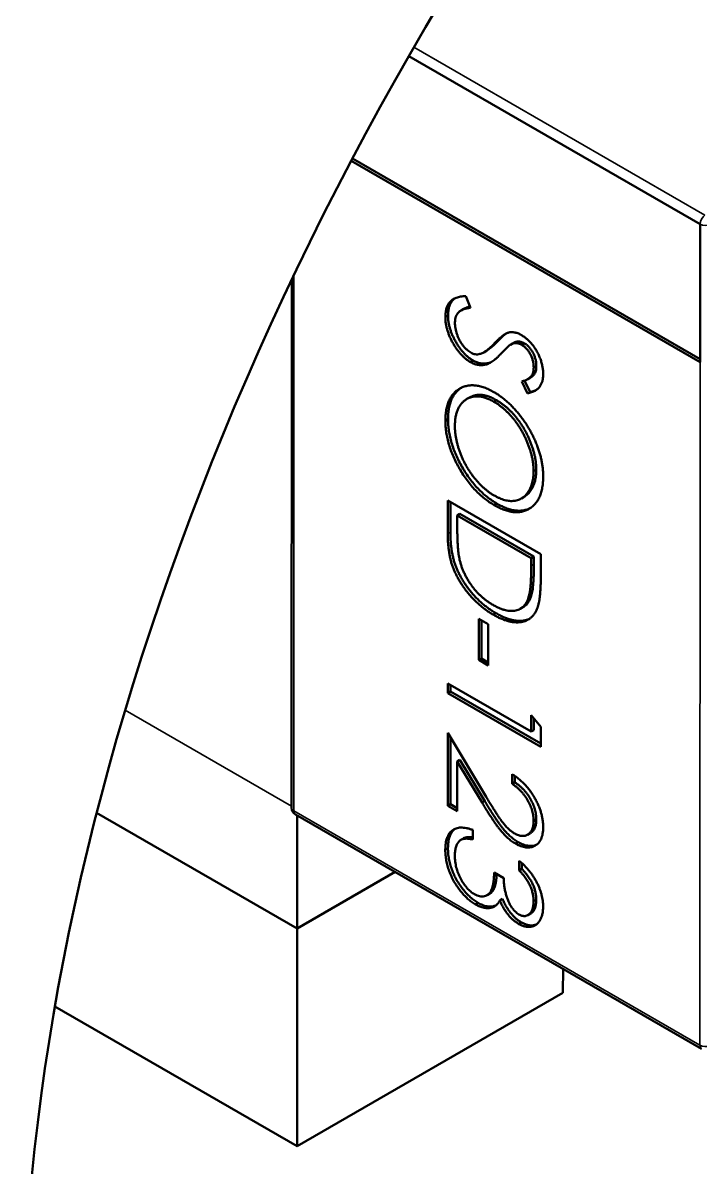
# Model space of a CAD drawing. Header units: millimetres. Extents: x 3137 to 5094, y 789 to 1822.
# Drawn here: x 4205.019 to 4206.82, y 1607.566 to 1610.612 of the extents above; entities that cross this region are included whole.
import ezdxf

# ---------------------------------------------------------------- set-up
doc = ezdxf.new("R2010")
doc.units = ezdxf.units.MM
doc.header["$LTSCALE"] = 1.8
doc.layers.add('외형선(ISO)', color=7, linetype='Continuous', lineweight=50)
doc.layers.add('좁은 외형선(ISO)', color=7, linetype='Continuous', lineweight=35)

msp = doc.modelspace()

# ---------------------------------------------------------------- linework, layer by layer
at = {"layer": '외형선(ISO)'}
for p, q in [((4206.8197, 1610.0768), (4206.0451, 1610.5242)), ((4205.8916, 1610.2454), (4206.8197, 1609.7094)), ((4205.8949, 1610.2517), (4206.8197, 1609.7176)), ((4206.8197, 1609.7094), (4206.8197, 1610.0768)), ((4205.7335, 1609.9295), (4205.7332, 1608.5228)), ((4206.1964, 1609.8853), (4206.2089, 1609.8539)), ((4206.1493, 1609.8337), (4206.1423, 1609.8297)), ((4206.1914, 1609.8513), (4206.1843, 1609.8472)), ((4206.2512, 1609.7395), (4206.2441, 1609.7354)), ((4206.3227, 1609.7599), (4206.3157, 1609.7558)), ((4206.3528, 1609.7592), (4206.3457, 1609.7551)), ((4206.2163, 1609.7134), (4206.2092, 1609.7093)), ((4206.3841, 1609.6992), (4206.3771, 1609.6951)), ((4206.3605, 1609.6256), (4206.3453, 1609.6576)), ((4206.3676, 1609.6297), (4206.353, 1609.6603)), ((4206.3684, 1609.6683), (4206.3613, 1609.6642)), ((4206.3676, 1609.6297), (4206.3605, 1609.6256)), ((4206.2066, 1609.6153), (4206.1995, 1609.6112)), ((4206.2784, 1609.6079), (4206.2713, 1609.6039)), ((4206.1493, 1609.5575), (4206.1422, 1609.5534)), ((4206.3841, 1609.4229), (4206.377, 1609.4188)), ((4206.3519, 1609.3505), (4206.3448, 1609.3464)), ((4206.1485, 1609.2528), (4206.1485, 1609.3414)), ((4206.1485, 1609.3414), (4206.396, 1609.1985)), ((4206.1556, 1609.2569), (4206.1556, 1609.3373)), ((4206.2795, 1609.3326), (4206.2724, 1609.3285)), ((4206.181, 1609.3052), (4206.1739, 1609.3011)), ((4206.3706, 1609.1875), (4206.1739, 1609.3011)), ((4206.1739, 1609.3011), (4206.1739, 1609.2683)), ((4206.3777, 1609.1916), (4206.181, 1609.3052)), ((4206.3777, 1609.1916), (4206.3706, 1609.1875)), ((4206.3777, 1609.1715), (4206.3777, 1609.1916)), ((4206.396, 1609.1985), (4206.396, 1609.1408)), ((4206.3706, 1609.1674), (4206.3706, 1609.1875)), ((4206.3707, 1609.0877), (4206.3637, 1609.0836)), ((4206.2762, 1609.0414), (4206.2691, 1609.0373)), ((4206.3485, 1609.0567), (4206.3414, 1609.0526)), ((4206.231, 1609.0263), (4206.2564, 1609.0117)), ((4206.231, 1608.9164), (4206.231, 1609.0263)), ((4206.238, 1608.9205), (4206.2381, 1609.0222)), ((4206.2564, 1609.0117), (4206.2563, 1608.9018)), ((4206.238, 1608.9205), (4206.231, 1608.9164)), ((4206.2563, 1608.9018), (4206.231, 1608.9164)), ((4206.2564, 1608.9099), (4206.238, 1608.9205)), ((4206.1484, 1608.8285), (4206.1485, 1608.8542)), ((4206.1555, 1608.8326), (4206.1484, 1608.8285)), ((4206.3959, 1608.6856), (4206.1484, 1608.8285)), ((4206.1485, 1608.8542), (4206.3706, 1608.7259)), ((4206.1555, 1608.8326), (4206.1555, 1608.8501)), ((4206.3959, 1608.6937), (4206.1555, 1608.8326)), ((4206.3706, 1608.7698), (4206.3959, 1608.7384)), ((4206.3706, 1608.7259), (4206.3706, 1608.7698)), ((4206.3776, 1608.73), (4206.3776, 1608.7611)), ((4206.3959, 1608.7384), (4206.3959, 1608.6856)), ((4206.1484, 1608.5281), (4206.1484, 1608.7223)), ((4206.1484, 1608.7223), (4206.2508, 1608.5523)), ((4206.1555, 1608.5322), (4206.1555, 1608.7105)), ((4206.3776, 1608.73), (4206.3706, 1608.7259)), ((4206.1809, 1608.6505), (4206.1738, 1608.6464)), ((4206.2399, 1608.5368), (4206.1738, 1608.6464)), ((4206.1738, 1608.6464), (4206.1738, 1608.5135)), ((4206.2469, 1608.5408), (4206.1809, 1608.6505)), ((4206.3198, 1608.5867), (4206.3198, 1608.6123)), ((4206.3268, 1608.5908), (4206.3198, 1608.5867)), ((4206.3268, 1608.5908), (4206.3268, 1608.6077)), ((4206.1555, 1608.5322), (4206.1484, 1608.5281)), ((4206.1738, 1608.5135), (4206.1484, 1608.5281)), ((4206.1738, 1608.5216), (4206.1555, 1608.5322)), ((4205.7481, 1608.2015), (4205.2147, 1608.5096)), ((4205.7432, 1608.5054), (4206.8235, 1607.8815)), ((4205.7482, 1608.5026), (4205.7481, 1608.2015)), ((4206.3839, 1608.4916), (4206.3769, 1608.4875)), ((4206.215, 1608.464), (4206.215, 1608.4383)), ((4206.1906, 1608.4416), (4206.1835, 1608.4376)), ((4206.3357, 1608.4317), (4206.3287, 1608.4277)), ((4206.368, 1608.4554), (4206.3609, 1608.4513)), ((4206.1491, 1608.4149), (4206.142, 1608.4108)), ((4206.3388, 1608.3559), (4206.3388, 1608.3815)), ((4206.3458, 1608.36), (4206.3458, 1608.3753)), ((4206.0088, 1608.352), (4205.7481, 1608.2015)), ((4206.2721, 1608.3504), (4206.2975, 1608.3357)), ((4206.3458, 1608.36), (4206.3388, 1608.3559)), ((4206.2603, 1608.2944), (4206.2532, 1608.2903)), ((4206.2941, 1608.2804), (4206.287, 1608.2763)), ((4206.3839, 1608.2782), (4206.3768, 1608.2741)), ((4206.229, 1608.2699), (4206.2219, 1608.2658)), ((4206.2729, 1608.2616), (4206.2659, 1608.2575)), ((4206.345, 1608.2176), (4206.3379, 1608.2135)), ((4206.3689, 1608.2413), (4206.3618, 1608.2372)), ((4205.748, 1608.2016), (4205.7479, 1607.6218)), ((4206.4551, 1608.0943), (4206.455, 1608.0301)), ((4206.455, 1608.0301), (4205.7479, 1607.6218)), ((4205.7479, 1607.6218), (4205.1035, 1607.994))]:
    msp.add_line(p, q, dxfattribs=at)
msp.add_arc((4205.7532, 1608.5228), 0.02, 179.9906, 239.9906, dxfattribs=at)
msp.add_ellipse((4208.5541, 1609.0965), major_axis=(2.5, 4.3301), ratio=0.57735, start_param=5.497787, end_param=8.63938, dxfattribs=at)
for points, knots in [([(4206.1423, 1609.8297), (4206.1423, 1609.8318), (4206.1424, 1609.836), (4206.143, 1609.842), (4206.1439, 1609.8477), (4206.1453, 1609.8529), (4206.1471, 1609.8578), (4206.1492, 1609.8623), (4206.1518, 1609.8664), (4206.1547, 1609.8702), (4206.1581, 1609.8735), (4206.162, 1609.8764), (4206.1664, 1609.8789), (4206.1714, 1609.881), (4206.1769, 1609.8827), (4206.1829, 1609.884), (4206.1894, 1609.8849), (4206.194, 1609.8852), (4206.1964, 1609.8853)], [0, 0, 0, 0, 0.057208, 0.113696, 0.169178, 0.224159, 0.27872, 0.333794, 0.389241, 0.445822, 0.503704, 0.564294, 0.627975, 0.695038, 0.765373, 0.839611, 0.917538, 1, 1, 1, 1]), ([(4206.1493, 1609.8337), (4206.1494, 1609.8359), (4206.1494, 1609.8401), (4206.1501, 1609.8461), (4206.151, 1609.8518), (4206.1524, 1609.857), (4206.1541, 1609.8619), (4206.1563, 1609.8664), (4206.1588, 1609.8705), (4206.1617, 1609.8742), (4206.1648, 1609.8772), (4206.1669, 1609.8788), (4206.1677, 1609.8794)], [0, 0, 0, 0, 0.0572083, 0.1136961, 0.1691779, 0.2241592, 0.2787199, 0.3337942, 0.3892415, 0.4458221, 0.5037043, 0.5440459, 0.5440459, 0.5440459, 0.5440459]), ([(4206.2092, 1609.7093), (4206.207, 1609.7107), (4206.2026, 1609.7133), (4206.1962, 1609.7183), (4206.1899, 1609.7237), (4206.1839, 1609.7299), (4206.178, 1609.7365), (4206.1725, 1609.7439), (4206.1671, 1609.7518), (4206.1621, 1609.7603), (4206.1575, 1609.769), (4206.1534, 1609.7778), (4206.15, 1609.7866), (4206.1472, 1609.7953), (4206.145, 1609.804), (4206.1434, 1609.8127), (4206.1424, 1609.8213), (4206.1423, 1609.8268), (4206.1423, 1609.8297)], [0, 0, 0, 0, 0.061484, 0.121775, 0.18092, 0.240256, 0.300114, 0.361146, 0.423501, 0.488669, 0.553954, 0.617581, 0.680238, 0.742187, 0.804663, 0.868259, 0.93302, 1, 1, 1, 1]), ([(4206.2163, 1609.7134), (4206.2141, 1609.7148), (4206.2097, 1609.7174), (4206.2032, 1609.7224), (4206.197, 1609.7278), (4206.191, 1609.7339), (4206.1851, 1609.7406), (4206.1796, 1609.748), (4206.1742, 1609.7559), (4206.1692, 1609.7644), (4206.1646, 1609.7731), (4206.1605, 1609.7819), (4206.157, 1609.7907), (4206.1542, 1609.7994), (4206.152, 1609.8081), (4206.1505, 1609.8167), (4206.1495, 1609.8254), (4206.1494, 1609.8309), (4206.1493, 1609.8337)], [0, 0, 0, 0, 0.061484, 0.121775, 0.18092, 0.240256, 0.300114, 0.361146, 0.423501, 0.488669, 0.553954, 0.617581, 0.680238, 0.742187, 0.804663, 0.868259, 0.93302, 1, 1, 1, 1]), ([(4206.2089, 1609.8539), (4206.2056, 1609.8535), (4206.1994, 1609.8528), (4206.191, 1609.8505), (4206.1838, 1609.8472), (4206.1779, 1609.8429), (4206.1733, 1609.8375), (4206.1701, 1609.8311), (4206.168, 1609.8236), (4206.1678, 1609.8179), (4206.1676, 1609.815)], [0, 0, 0, 0, 0.159004, 0.304646, 0.438547, 0.562322, 0.677433, 0.786897, 0.893611, 1, 1, 1, 1]), ([(4206.2077, 1609.8569), (4206.2072, 1609.8568), (4206.2039, 1609.8562), (4206.1982, 1609.8547), (4206.1934, 1609.8525), (4206.1914, 1609.8513)], [0.1355581, 0.1355581, 0.1355581, 0.1355581, 0.1590043, 0.3046461, 0.4281712, 0.4281712, 0.4281712, 0.4281712]), ([(4206.1676, 1609.815), (4206.1677, 1609.8125), (4206.1678, 1609.8074), (4206.169, 1609.7994), (4206.1707, 1609.7913), (4206.1733, 1609.7831), (4206.1763, 1609.7751), (4206.18, 1609.7674), (4206.1842, 1609.7602), (4206.1888, 1609.7537), (4206.1938, 1609.7478), (4206.1989, 1609.7425), (4206.2042, 1609.7382), (4206.2078, 1609.7359), (4206.2096, 1609.7348)], [0, 0, 0, 0, 0.091264, 0.18093, 0.270088, 0.360156, 0.448343, 0.532666, 0.613834, 0.693982, 0.772716, 0.849335, 0.923967, 1, 1, 1, 1]), ([(4206.2733, 1609.7597), (4206.2752, 1609.7617), (4206.2787, 1609.7654), (4206.284, 1609.7704), (4206.2888, 1609.7748), (4206.2932, 1609.7785), (4206.2972, 1609.7816), (4206.3008, 1609.7842), (4206.304, 1609.7859), (4206.3061, 1609.7867), (4206.307, 1609.7871)], [0, 0, 0, 0, 0.181535, 0.347082, 0.495568, 0.628357, 0.74552, 0.845831, 0.930782, 1, 1, 1, 1]), ([(4206.2804, 1609.7638), (4206.2823, 1609.7658), (4206.2858, 1609.7695), (4206.2911, 1609.7744), (4206.2959, 1609.7789), (4206.3003, 1609.7826), (4206.3034, 1609.785), (4206.3051, 1609.7862), (4206.3053, 1609.7864)], [0, 0, 0, 0, 0.1815353, 0.3470817, 0.4955678, 0.6283573, 0.7455197, 0.7689274, 0.7689274, 0.7689274, 0.7689274]), ([(4206.307, 1609.7871), (4206.3085, 1609.7875), (4206.3113, 1609.7884), (4206.3158, 1609.7891), (4206.3204, 1609.7892), (4206.3251, 1609.7887), (4206.3299, 1609.7878), (4206.3347, 1609.7862), (4206.3397, 1609.7841), (4206.343, 1609.7822), (4206.3447, 1609.7813)], [0, 0, 0, 0, 0.133507, 0.262559, 0.388264, 0.512667, 0.633722, 0.755394, 0.877553, 1, 1, 1, 1]), ([(4206.3447, 1609.7813), (4206.3473, 1609.7797), (4206.3525, 1609.7765), (4206.3601, 1609.7703), (4206.3673, 1609.7634), (4206.3741, 1609.7555), (4206.3803, 1609.7468), (4206.386, 1609.7376), (4206.3908, 1609.7279), (4206.395, 1609.7178), (4206.3983, 1609.7074), (4206.4007, 1609.6972), (4206.4021, 1609.6872), (4206.4023, 1609.6808), (4206.4024, 1609.6776)], [0, 0, 0, 0, 0.083785, 0.16578, 0.24628, 0.327461, 0.408797, 0.489715, 0.571376, 0.655523, 0.741019, 0.826547, 0.911989, 1, 1, 1, 1]), ([(4206.2339, 1609.731), (4206.2353, 1609.7315), (4206.2383, 1609.7324), (4206.2427, 1609.7345), (4206.2473, 1609.7373), (4206.2522, 1609.7405), (4206.2571, 1609.7445), (4206.2624, 1609.7489), (4206.2678, 1609.7541), (4206.2715, 1609.7578), (4206.2733, 1609.7597)], [0, 0, 0, 0, 0.090279, 0.18953, 0.299198, 0.418926, 0.548376, 0.688136, 0.839084, 1, 1, 1, 1]), ([(4206.2512, 1609.7395), (4206.2522, 1609.7401), (4206.2549, 1609.7417), (4206.2592, 1609.7446), (4206.2642, 1609.7486), (4206.2695, 1609.753), (4206.2749, 1609.7582), (4206.2785, 1609.7619), (4206.2804, 1609.7638)], [0.2277541, 0.2277541, 0.2277541, 0.2277541, 0.2991979, 0.4189259, 0.5483763, 0.6881364, 0.8390835, 1, 1, 1, 1]), ([(4206.3138, 1609.7547), (4206.3133, 1609.7544), (4206.3121, 1609.7535), (4206.3102, 1609.7519), (4206.3079, 1609.7497), (4206.3051, 1609.747), (4206.3017, 1609.7437), (4206.298, 1609.7397), (4206.2937, 1609.7353), (4206.2907, 1609.7322), (4206.2891, 1609.7305)], [0, 0, 0, 0, 0.052594, 0.124952, 0.218094, 0.333502, 0.468789, 0.624938, 0.801683, 1, 1, 1, 1]), ([(4206.3457, 1609.7551), (4206.3444, 1609.7558), (4206.3418, 1609.7573), (4206.3378, 1609.7586), (4206.3339, 1609.7598), (4206.33, 1609.7602), (4206.3261, 1609.7599), (4206.3221, 1609.7589), (4206.3179, 1609.7572), (4206.3152, 1609.7556), (4206.3138, 1609.7547)], [0, 0, 0, 0, 0.107285, 0.214746, 0.322939, 0.434116, 0.553412, 0.686073, 0.834256, 1, 1, 1, 1]), ([(4206.3528, 1609.7592), (4206.3515, 1609.7599), (4206.3488, 1609.7614), (4206.3449, 1609.7627), (4206.341, 1609.7638), (4206.3371, 1609.7643), (4206.3332, 1609.764), (4206.3292, 1609.763), (4206.325, 1609.7613), (4206.3223, 1609.7597), (4206.3208, 1609.7588)], [0, 0, 0, 0, 0.107285, 0.214746, 0.322939, 0.434116, 0.553412, 0.686073, 0.834256, 1, 1, 1, 1]), ([(4206.3771, 1609.6951), (4206.377, 1609.6981), (4206.3768, 1609.7039), (4206.375, 1609.713), (4206.3722, 1609.7219), (4206.3682, 1609.7305), (4206.3635, 1609.7384), (4206.358, 1609.7453), (4206.352, 1609.751), (4206.3479, 1609.7537), (4206.3457, 1609.7551)], [0, 0, 0, 0, 0.143073, 0.275903, 0.402371, 0.528414, 0.650356, 0.765895, 0.880774, 1, 1, 1, 1]), ([(4206.3841, 1609.6992), (4206.384, 1609.7022), (4206.3839, 1609.708), (4206.3821, 1609.7171), (4206.3792, 1609.726), (4206.3753, 1609.7345), (4206.3705, 1609.7425), (4206.3651, 1609.7494), (4206.3591, 1609.7551), (4206.3549, 1609.7578), (4206.3528, 1609.7592)], [0, 0, 0, 0, 0.143073, 0.275903, 0.402371, 0.528414, 0.650356, 0.765895, 0.880774, 1, 1, 1, 1]), ([(4206.2891, 1609.7305), (4206.2872, 1609.7286), (4206.2834, 1609.7247), (4206.2777, 1609.7195), (4206.2721, 1609.7149), (4206.2667, 1609.7111), (4206.2615, 1609.7078), (4206.2565, 1609.7052), (4206.2516, 1609.7033), (4206.2453, 1609.7017), (4206.2376, 1609.7009), (4206.2282, 1609.7018), (4206.2187, 1609.7044), (4206.2124, 1609.7077), (4206.2092, 1609.7093)], [0, 0, 0, 0, 0.096972, 0.187773, 0.272396, 0.351321, 0.424335, 0.491909, 0.554233, 0.611268, 0.716348, 0.81454, 0.908495, 1, 1, 1, 1]), ([(4206.2096, 1609.7348), (4206.2116, 1609.7337), (4206.2158, 1609.7315), (4206.222, 1609.73), (4206.2281, 1609.7298), (4206.2319, 1609.7306), (4206.2339, 1609.731)], [0, 0, 0, 0, 0.234723, 0.477158, 0.728556, 1, 1, 1, 1]), ([(4206.2654, 1609.7103), (4206.2647, 1609.71), (4206.2625, 1609.7089), (4206.2586, 1609.7073), (4206.2524, 1609.7058), (4206.2447, 1609.705), (4206.2353, 1609.7059), (4206.2258, 1609.7085), (4206.2194, 1609.7118), (4206.2163, 1609.7134)], [0.4645023, 0.4645023, 0.4645023, 0.4645023, 0.4919088, 0.5542332, 0.6112677, 0.7163478, 0.8145401, 0.9084955, 1, 1, 1, 1]), ([(4206.3453, 1609.6576), (4206.3469, 1609.6581), (4206.3499, 1609.6591), (4206.3541, 1609.6607), (4206.358, 1609.6623), (4206.3613, 1609.6642), (4206.3643, 1609.666), (4206.3669, 1609.668), (4206.3691, 1609.67), (4206.3714, 1609.6728), (4206.3737, 1609.6767), (4206.3757, 1609.6821), (4206.3768, 1609.6882), (4206.377, 1609.6928), (4206.3771, 1609.6951)], [0, 0, 0, 0, 0.098469, 0.189629, 0.274184, 0.352183, 0.423199, 0.488551, 0.548473, 0.60144, 0.701198, 0.799592, 0.898545, 1, 1, 1, 1]), ([(4206.4024, 1609.6776), (4206.4023, 1609.6742), (4206.4021, 1609.6677), (4206.4004, 1609.6588), (4206.3975, 1609.651), (4206.3943, 1609.6453), (4206.391, 1609.6412), (4206.388, 1609.6383), (4206.3846, 1609.6357), (4206.3807, 1609.6332), (4206.3763, 1609.631), (4206.3715, 1609.629), (4206.3662, 1609.6271), (4206.3625, 1609.6261), (4206.3605, 1609.6256)], [0, 0, 0, 0, 0.107233, 0.213252, 0.31883, 0.426794, 0.483646, 0.543604, 0.608308, 0.677127, 0.750686, 0.828713, 0.91219, 1, 1, 1, 1]), ([(4206.3684, 1609.6683), (4206.3684, 1609.6683), (4206.3694, 1609.6689), (4206.3714, 1609.6701), (4206.374, 1609.672), (4206.3762, 1609.6741), (4206.3785, 1609.6769), (4206.3808, 1609.6807), (4206.3827, 1609.6861), (4206.3839, 1609.6923), (4206.3841, 1609.6969), (4206.3841, 1609.6992)], [0.3504113, 0.3504113, 0.3504113, 0.3504113, 0.3521832, 0.4231989, 0.4885509, 0.5484733, 0.6014402, 0.7011981, 0.7995918, 0.8985451, 1, 1, 1, 1]), ([(4206.1422, 1609.5534), (4206.1423, 1609.5585), (4206.1425, 1609.5686), (4206.1444, 1609.5825), (4206.1473, 1609.5952), (4206.1514, 1609.6066), (4206.1568, 1609.6167), (4206.1633, 1609.6254), (4206.171, 1609.6328), (4206.1798, 1609.6389), (4206.1894, 1609.6436), (4206.1996, 1609.6465), (4206.2104, 1609.6479), (4206.2216, 1609.6475), (4206.2333, 1609.6456), (4206.2455, 1609.6419), (4206.2582, 1609.6367), (4206.2669, 1609.632), (4206.2712, 1609.6296)], [0, 0, 0, 0, 0.065819, 0.129747, 0.192072, 0.253459, 0.31457, 0.37628, 0.439026, 0.503267, 0.567493, 0.629705, 0.691, 0.751452, 0.812004, 0.87315, 0.935635, 1, 1, 1, 1]), ([(4206.1493, 1609.5575), (4206.1494, 1609.5626), (4206.1496, 1609.5727), (4206.1515, 1609.5866), (4206.1544, 1609.5993), (4206.1585, 1609.6107), (4206.1639, 1609.6207), (4206.1704, 1609.6295), (4206.1772, 1609.636), (4206.1819, 1609.6395), (4206.1839, 1609.6408)], [0, 0, 0, 0, 0.0658189, 0.1297465, 0.192072, 0.2534594, 0.3145696, 0.3762799, 0.4390257, 0.4809771, 0.4809771, 0.4809771, 0.4809771]), ([(4206.2713, 1609.6039), (4206.2678, 1609.6058), (4206.2607, 1609.6097), (4206.2504, 1609.6138), (4206.2405, 1609.6168), (4206.2311, 1609.6182), (4206.222, 1609.6183), (4206.2134, 1609.617), (4206.2052, 1609.6143), (4206.1975, 1609.6103), (4206.1905, 1609.605), (4206.1844, 1609.5988), (4206.1792, 1609.5915), (4206.175, 1609.5831), (4206.1716, 1609.5738), (4206.1693, 1609.5634), (4206.1678, 1609.5522), (4206.1677, 1609.5439), (4206.1676, 1609.5398)], [0, 0, 0, 0, 0.064504, 0.126899, 0.187747, 0.24815, 0.308586, 0.369583, 0.431827, 0.49618, 0.560668, 0.623504, 0.68526, 0.746537, 0.808327, 0.870486, 0.934317, 1, 1, 1, 1]), ([(4206.2784, 1609.6079), (4206.2748, 1609.6099), (4206.2678, 1609.6138), (4206.2575, 1609.6179), (4206.2476, 1609.6209), (4206.2381, 1609.6223), (4206.2291, 1609.6224), (4206.2204, 1609.6211), (4206.213, 1609.6186), (4206.2085, 1609.6164), (4206.2066, 1609.6153)], [0, 0, 0, 0, 0.064504, 0.1268993, 0.1877465, 0.2481497, 0.3085861, 0.369583, 0.431827, 0.4799365, 0.4799365, 0.4799365, 0.4799365]), ([(4206.2712, 1609.6296), (4206.2742, 1609.6278), (4206.28, 1609.6244), (4206.2887, 1609.6183), (4206.2973, 1609.6118), (4206.3057, 1609.6048), (4206.3139, 1609.5973), (4206.3219, 1609.5892), (4206.3298, 1609.5806), (4206.3375, 1609.5715), (4206.3449, 1609.5621), (4206.3519, 1609.5524), (4206.3585, 1609.5425), (4206.3646, 1609.5323), (4206.3704, 1609.522), (4206.3758, 1609.5114), (4206.3808, 1609.5006), (4206.3852, 1609.4897), (4206.3893, 1609.4787), (4206.3928, 1609.4678), (4206.3958, 1609.4571), (4206.3982, 1609.4464), (4206.4001, 1609.436), (4206.4014, 1609.4256), (4206.4023, 1609.4154), (4206.4024, 1609.4088), (4206.4024, 1609.4054)], [0, 0, 0, 0, 0.043209, 0.085873, 0.12812, 0.170152, 0.211918, 0.253753, 0.296006, 0.338443, 0.381015, 0.42282, 0.464089, 0.505126, 0.545975, 0.586985, 0.628339, 0.670084, 0.711992, 0.753039, 0.794049, 0.834886, 0.875498, 0.916547, 0.958004, 1, 1, 1, 1]), ([(4206.3844, 1609.6356), (4206.3841, 1609.6355), (4206.3822, 1609.6346), (4206.3786, 1609.6331), (4206.3733, 1609.6312), (4206.3695, 1609.6302), (4206.3676, 1609.6297)], [0.7360562, 0.7360562, 0.7360562, 0.7360562, 0.7506856, 0.8287134, 0.9121903, 1, 1, 1, 1]), ([(4206.377, 1609.4188), (4206.377, 1609.4216), (4206.3769, 1609.427), (4206.3762, 1609.4355), (4206.3751, 1609.444), (4206.3736, 1609.4527), (4206.3715, 1609.4616), (4206.3691, 1609.4706), (4206.3662, 1609.4797), (4206.3629, 1609.4889), (4206.3593, 1609.4981), (4206.3552, 1609.5072), (4206.3509, 1609.516), (4206.3463, 1609.5246), (4206.3414, 1609.5329), (4206.3362, 1609.5411), (4206.3306, 1609.549), (4206.3248, 1609.5566), (4206.3187, 1609.564), (4206.3125, 1609.571), (4206.306, 1609.5775), (4206.2994, 1609.5836), (4206.2926, 1609.5894), (4206.2857, 1609.5946), (4206.2786, 1609.5996), (4206.2738, 1609.6024), (4206.2713, 1609.6039)], [0, 0, 0, 0, 0.042023, 0.083645, 0.124984, 0.166247, 0.207702, 0.249631, 0.291742, 0.334743, 0.37746, 0.419556, 0.461044, 0.502096, 0.542891, 0.583801, 0.624864, 0.666225, 0.707399, 0.748557, 0.789655, 0.83074, 0.87207, 0.913993, 0.956498, 1, 1, 1, 1]), ([(4206.3841, 1609.4229), (4206.3841, 1609.4256), (4206.384, 1609.4311), (4206.3833, 1609.4395), (4206.3822, 1609.4481), (4206.3807, 1609.4568), (4206.3786, 1609.4656), (4206.3762, 1609.4746), (4206.3733, 1609.4838), (4206.37, 1609.493), (4206.3663, 1609.5022), (4206.3623, 1609.5112), (4206.358, 1609.5201), (4206.3534, 1609.5286), (4206.3484, 1609.537), (4206.3433, 1609.5452), (4206.3377, 1609.5531), (4206.3318, 1609.5607), (4206.3258, 1609.5681), (4206.3195, 1609.5751), (4206.3131, 1609.5816), (4206.3065, 1609.5877), (4206.2997, 1609.5935), (4206.2928, 1609.5987), (4206.2856, 1609.6037), (4206.2808, 1609.6065), (4206.2784, 1609.6079)], [0, 0, 0, 0, 0.042023, 0.083645, 0.124984, 0.166247, 0.207702, 0.249631, 0.291742, 0.334743, 0.37746, 0.419556, 0.461044, 0.502096, 0.542891, 0.583801, 0.624864, 0.666225, 0.707399, 0.748557, 0.789655, 0.83074, 0.87207, 0.913993, 0.956498, 1, 1, 1, 1]), ([(4206.2795, 1609.3326), (4206.275, 1609.3353), (4206.2662, 1609.3406), (4206.2533, 1609.3502), (4206.241, 1609.3607), (4206.2291, 1609.3723), (4206.2178, 1609.385), (4206.2069, 1609.3988), (4206.1967, 1609.4137), (4206.187, 1609.4294), (4206.1782, 1609.4455), (4206.1705, 1609.4618), (4206.1639, 1609.478), (4206.1586, 1609.4942), (4206.1543, 1609.5102), (4206.1515, 1609.5262), (4206.1496, 1609.5421), (4206.1494, 1609.5523), (4206.1493, 1609.5575)], [0, 0, 0, 0, 0.065227, 0.128569, 0.19032, 0.251378, 0.312388, 0.373789, 0.436431, 0.500567, 0.564687, 0.627136, 0.688455, 0.749246, 0.810155, 0.871671, 0.934773, 1, 1, 1, 1]), ([(4206.2724, 1609.3285), (4206.2679, 1609.3312), (4206.2592, 1609.3365), (4206.2463, 1609.3461), (4206.2339, 1609.3566), (4206.222, 1609.3682), (4206.2107, 1609.3809), (4206.1999, 1609.3947), (4206.1896, 1609.4096), (4206.1799, 1609.4253), (4206.1711, 1609.4414), (4206.1634, 1609.4577), (4206.1568, 1609.474), (4206.1515, 1609.4901), (4206.1473, 1609.5062), (4206.1444, 1609.5221), (4206.1425, 1609.538), (4206.1423, 1609.5482), (4206.1422, 1609.5534)], [0, 0, 0, 0, 0.065227, 0.128569, 0.19032, 0.251378, 0.312388, 0.373789, 0.436431, 0.500567, 0.564687, 0.627136, 0.688455, 0.749246, 0.810155, 0.871671, 0.934773, 1, 1, 1, 1]), ([(4206.1676, 1609.5398), (4206.1676, 1609.5369), (4206.1677, 1609.5313), (4206.1684, 1609.5226), (4206.1694, 1609.5138), (4206.171, 1609.5048), (4206.1729, 1609.4959), (4206.1752, 1609.4868), (4206.1781, 1609.4777), (4206.1813, 1609.4685), (4206.1849, 1609.4593), (4206.1888, 1609.4503), (4206.1931, 1609.4416), (4206.1977, 1609.4331), (4206.2025, 1609.4247), (4206.2077, 1609.4166), (4206.2133, 1609.4088), (4206.2191, 1609.4011), (4206.2252, 1609.3938), (4206.2314, 1609.3869), (4206.2379, 1609.3803), (4206.2445, 1609.3742), (4206.2512, 1609.3685), (4206.2582, 1609.3633), (4206.2652, 1609.3584), (4206.27, 1609.3555), (4206.2724, 1609.3541)], [0, 0, 0, 0, 0.043633, 0.086538, 0.129177, 0.171436, 0.213416, 0.255266, 0.297369, 0.339941, 0.382347, 0.423953, 0.464871, 0.505572, 0.546003, 0.586568, 0.627065, 0.668271, 0.709549, 0.750428, 0.791096, 0.832027, 0.873136, 0.914611, 0.956956, 1, 1, 1, 1]), ([(4206.2724, 1609.3541), (4206.2748, 1609.3527), (4206.2796, 1609.3501), (4206.2866, 1609.3469), (4206.2935, 1609.3441), (4206.3002, 1609.342), (4206.3067, 1609.3406), (4206.313, 1609.3397), (4206.3192, 1609.3395), (4206.3252, 1609.3399), (4206.3309, 1609.3408), (4206.3364, 1609.3424), (4206.3415, 1609.3446), (4206.3464, 1609.3473), (4206.351, 1609.3506), (4206.3553, 1609.3546), (4206.3593, 1609.359), (4206.3629, 1609.3641), (4206.3662, 1609.3696), (4206.3691, 1609.3755), (4206.3715, 1609.3819), (4206.3736, 1609.3885), (4206.3751, 1609.3955), (4206.3762, 1609.403), (4206.3769, 1609.4107), (4206.377, 1609.4161), (4206.377, 1609.4188)], [0, 0, 0, 0, 0.042915, 0.08513, 0.126473, 0.167453, 0.207976, 0.248249, 0.28875, 0.32967, 0.370537, 0.411129, 0.451819, 0.492406, 0.533486, 0.575263, 0.617441, 0.660672, 0.70394, 0.746868, 0.789079, 0.831104, 0.873238, 0.915166, 0.957381, 1, 1, 1, 1]), ([(4206.4024, 1609.4054), (4206.4023, 1609.4002), (4206.4021, 1609.3899), (4206.4003, 1609.3757), (4206.3973, 1609.3628), (4206.3933, 1609.3512), (4206.3879, 1609.341), (4206.3814, 1609.3321), (4206.3737, 1609.3246), (4206.3649, 1609.3185), (4206.3554, 1609.3139), (4206.3451, 1609.3108), (4206.3343, 1609.3096), (4206.323, 1609.3099), (4206.3111, 1609.312), (4206.2987, 1609.3158), (4206.2857, 1609.3212), (4206.2769, 1609.326), (4206.2724, 1609.3285)], [0, 0, 0, 0, 0.06657, 0.130749, 0.193413, 0.254989, 0.316114, 0.377262, 0.439401, 0.502971, 0.566525, 0.628231, 0.689091, 0.749345, 0.81017, 0.87161, 0.934869, 1, 1, 1, 1]), ([(4206.3519, 1609.3505), (4206.3524, 1609.3508), (4206.3545, 1609.3521), (4206.3581, 1609.3547), (4206.3623, 1609.3586), (4206.3663, 1609.3631), (4206.3699, 1609.3682), (4206.3733, 1609.3737), (4206.3762, 1609.3796), (4206.3786, 1609.3859), (4206.3807, 1609.3925), (4206.3822, 1609.3996), (4206.3832, 1609.407), (4206.384, 1609.4147), (4206.3841, 1609.4202), (4206.3841, 1609.4229)], [0.4790833, 0.4790833, 0.4790833, 0.4790833, 0.4924059, 0.5334859, 0.5752631, 0.6174406, 0.6606717, 0.7039402, 0.7468675, 0.7890793, 0.831104, 0.873238, 0.9151658, 0.9573807, 1, 1, 1, 1]), ([(4206.3681, 1609.3208), (4206.3662, 1609.3199), (4206.361, 1609.3176), (4206.3522, 1609.3149), (4206.3414, 1609.3136), (4206.3301, 1609.314), (4206.3182, 1609.316), (4206.3057, 1609.3199), (4206.2928, 1609.3252), (4206.2839, 1609.3301), (4206.2795, 1609.3326)], [0.5285381, 0.5285381, 0.5285381, 0.5285381, 0.566525, 0.6282311, 0.6890906, 0.7493447, 0.8101696, 0.8716098, 0.9348692, 1, 1, 1, 1]), ([(4206.2691, 1609.0373), (4206.2661, 1609.0391), (4206.26, 1609.0427), (4206.2511, 1609.0487), (4206.2425, 1609.055), (4206.2342, 1609.0619), (4206.2261, 1609.069), (4206.2184, 1609.0767), (4206.2108, 1609.0847), (4206.2037, 1609.0931), (4206.1969, 1609.1016), (4206.1905, 1609.1103), (4206.1845, 1609.1191), (4206.1791, 1609.128), (4206.1741, 1609.1369), (4206.1695, 1609.1459), (4206.1655, 1609.155), (4206.1618, 1609.1643), (4206.1586, 1609.1738), (4206.1559, 1609.1837), (4206.1536, 1609.194), (4206.1518, 1609.2049), (4206.1503, 1609.2163), (4206.1493, 1609.2281), (4206.1486, 1609.2404), (4206.1485, 1609.2486), (4206.1485, 1609.2528)], [0, 0, 0, 0, 0.046081, 0.090807, 0.134295, 0.177024, 0.218823, 0.260244, 0.30108, 0.341614, 0.381583, 0.42012, 0.458075, 0.494738, 0.531195, 0.566934, 0.602713, 0.638327, 0.674853, 0.713467, 0.754442, 0.797815, 0.843989, 0.893072, 0.944963, 1, 1, 1, 1]), ([(4206.2762, 1609.0414), (4206.2731, 1609.0432), (4206.2671, 1609.0468), (4206.2582, 1609.0528), (4206.2496, 1609.0591), (4206.2413, 1609.0659), (4206.2332, 1609.0731), (4206.2254, 1609.0808), (4206.2179, 1609.0887), (4206.2107, 1609.0971), (4206.2039, 1609.1057), (4206.1975, 1609.1144), (4206.1916, 1609.1232), (4206.1862, 1609.1321), (4206.1812, 1609.141), (4206.1766, 1609.15), (4206.1726, 1609.1591), (4206.1689, 1609.1684), (4206.1657, 1609.1779), (4206.163, 1609.1878), (4206.1607, 1609.1981), (4206.1588, 1609.209), (4206.1573, 1609.2203), (4206.1563, 1609.2321), (4206.1557, 1609.2445), (4206.1556, 1609.2527), (4206.1556, 1609.2569)], [0, 0, 0, 0, 0.046081, 0.090807, 0.134295, 0.177024, 0.218823, 0.260244, 0.30108, 0.341614, 0.381583, 0.42012, 0.458075, 0.494738, 0.531195, 0.566934, 0.602713, 0.638327, 0.674853, 0.713467, 0.754442, 0.797815, 0.843989, 0.893072, 0.944963, 1, 1, 1, 1]), ([(4206.1739, 1609.2683), (4206.1739, 1609.2636), (4206.174, 1609.2545), (4206.1742, 1609.2413), (4206.1747, 1609.2291), (4206.1754, 1609.2179), (4206.1763, 1609.2077), (4206.1773, 1609.1986), (4206.1785, 1609.1905), (4206.1797, 1609.1853), (4206.1802, 1609.183)], [0, 0, 0, 0, 0.171901, 0.330628, 0.475549, 0.606746, 0.725024, 0.829742, 0.921323, 1, 1, 1, 1]), ([(4206.1802, 1609.183), (4206.181, 1609.1799), (4206.1826, 1609.1738), (4206.1854, 1609.1648), (4206.1888, 1609.1559), (4206.1926, 1609.1472), (4206.1969, 1609.1386), (4206.2016, 1609.1302), (4206.2067, 1609.122), (4206.2123, 1609.114), (4206.2183, 1609.1062), (4206.2246, 1609.0989), (4206.2312, 1609.0918), (4206.2382, 1609.0852), (4206.2455, 1609.079), (4206.2531, 1609.0732), (4206.261, 1609.0677), (4206.2664, 1609.0645), (4206.2692, 1609.0629)], [0, 0, 0, 0, 0.062415, 0.123338, 0.183125, 0.241783, 0.300579, 0.35968, 0.418882, 0.479531, 0.540851, 0.602303, 0.664463, 0.727806, 0.792895, 0.859672, 0.928464, 1, 1, 1, 1]), ([(4206.3637, 1609.0836), (4206.3642, 1609.0856), (4206.3655, 1609.09), (4206.3668, 1609.0976), (4206.368, 1609.1063), (4206.369, 1609.1161), (4206.3697, 1609.1272), (4206.3702, 1609.1395), (4206.3706, 1609.153), (4206.3706, 1609.1625), (4206.3706, 1609.1674)], [0, 0, 0, 0, 0.084319, 0.179285, 0.286583, 0.405111, 0.535593, 0.67819, 0.832976, 1, 1, 1, 1]), ([(4206.3707, 1609.0877), (4206.3713, 1609.0897), (4206.3725, 1609.0941), (4206.3739, 1609.1017), (4206.375, 1609.1103), (4206.376, 1609.1202), (4206.3768, 1609.1313), (4206.3773, 1609.1436), (4206.3777, 1609.1571), (4206.3777, 1609.1665), (4206.3777, 1609.1715)], [0, 0, 0, 0, 0.084319, 0.179285, 0.286583, 0.405111, 0.535593, 0.67819, 0.832976, 1, 1, 1, 1]), ([(4206.396, 1609.1408), (4206.396, 1609.1358), (4206.3959, 1609.1261), (4206.3955, 1609.1123), (4206.3948, 1609.0997), (4206.3939, 1609.0884), (4206.3926, 1609.0783), (4206.3911, 1609.0695), (4206.3893, 1609.0618), (4206.3878, 1609.0573), (4206.3871, 1609.0552)], [0, 0, 0, 0, 0.164289, 0.317406, 0.458844, 0.589367, 0.707831, 0.81577, 0.91288, 1, 1, 1, 1]), ([(4206.2692, 1609.0629), (4206.2721, 1609.0613), (4206.2777, 1609.0581), (4206.2861, 1609.0543), (4206.2941, 1609.0511), (4206.3018, 1609.0489), (4206.3092, 1609.0474), (4206.3163, 1609.0468), (4206.3231, 1609.0468), (4206.3294, 1609.0479), (4206.3355, 1609.0496), (4206.341, 1609.0522), (4206.346, 1609.0555), (4206.3506, 1609.0595), (4206.3546, 1609.0644), (4206.3582, 1609.07), (4206.3612, 1609.0764), (4206.3629, 1609.0812), (4206.3637, 1609.0836)], [0, 0, 0, 0, 0.070151, 0.137813, 0.203226, 0.267174, 0.330024, 0.391794, 0.453084, 0.514334, 0.575, 0.634865, 0.694116, 0.753442, 0.813126, 0.87408, 0.936007, 1, 1, 1, 1]), ([(4206.3485, 1609.0567), (4206.35, 1609.0576), (4206.3532, 1609.0597), (4206.3577, 1609.0635), (4206.3617, 1609.0685), (4206.3653, 1609.074), (4206.3683, 1609.0805), (4206.3699, 1609.0852), (4206.3707, 1609.0877)], [0.6402326, 0.6402326, 0.6402326, 0.6402326, 0.6941163, 0.7534416, 0.8131258, 0.8740797, 0.936007, 1, 1, 1, 1]), ([(4206.3871, 1609.0552), (4206.386, 1609.0526), (4206.3838, 1609.0473), (4206.3797, 1609.0403), (4206.3751, 1609.0342), (4206.37, 1609.0289), (4206.3641, 1609.0247), (4206.3578, 1609.0212), (4206.3509, 1609.0187), (4206.3434, 1609.0171), (4206.3354, 1609.0163), (4206.327, 1609.0165), (4206.3183, 1609.0177), (4206.3092, 1609.0197), (4206.2997, 1609.0227), (4206.2898, 1609.0266), (4206.2796, 1609.0314), (4206.2726, 1609.0353), (4206.2691, 1609.0373)], [0, 0, 0, 0, 0.061545, 0.121694, 0.181155, 0.239875, 0.298702, 0.357647, 0.417605, 0.478494, 0.540407, 0.602345, 0.665004, 0.728559, 0.793651, 0.860534, 0.929236, 1, 1, 1, 1]), ([(4206.3654, 1609.0257), (4206.3652, 1609.0257), (4206.3628, 1609.0245), (4206.3579, 1609.0228), (4206.3504, 1609.0212), (4206.3425, 1609.0204), (4206.3341, 1609.0206), (4206.3254, 1609.0217), (4206.3162, 1609.0238), (4206.3068, 1609.0267), (4206.2969, 1609.0307), (4206.2866, 1609.0355), (4206.2797, 1609.0394), (4206.2762, 1609.0414)], [0.3522981, 0.3522981, 0.3522981, 0.3522981, 0.3576474, 0.4176048, 0.478494, 0.5404071, 0.602345, 0.6650043, 0.7285593, 0.7936505, 0.8605343, 0.929236, 1, 1, 1, 1]), ([(4206.3198, 1608.6123), (4206.3227, 1608.6105), (4206.3285, 1608.6068), (4206.3369, 1608.6004), (4206.345, 1608.5935), (4206.3526, 1608.586), (4206.3599, 1608.5779), (4206.3667, 1608.5694), (4206.3732, 1608.5602), (4206.3791, 1608.5505), (4206.3846, 1608.5406), (4206.3893, 1608.5306), (4206.3933, 1608.5206), (4206.3966, 1608.5107), (4206.3991, 1608.5008), (4206.401, 1608.4909), (4206.4021, 1608.4811), (4206.4022, 1608.4747), (4206.4022, 1608.4715)], [0, 0, 0, 0, 0.068791, 0.135103, 0.198979, 0.261904, 0.323495, 0.385195, 0.446969, 0.509765, 0.572251, 0.633405, 0.693251, 0.752583, 0.812579, 0.873275, 0.93555, 1, 1, 1, 1]), ([(4206.3769, 1608.4875), (4206.3768, 1608.4897), (4206.3767, 1608.4942), (4206.376, 1608.501), (4206.3748, 1608.5079), (4206.3732, 1608.5147), (4206.3711, 1608.5215), (4206.3685, 1608.5283), (4206.3654, 1608.535), (4206.3619, 1608.5417), (4206.358, 1608.5483), (4206.3536, 1608.5546), (4206.3489, 1608.5607), (4206.3438, 1608.5665), (4206.3384, 1608.572), (4206.3325, 1608.5772), (4206.3263, 1608.5822), (4206.322, 1608.5852), (4206.3198, 1608.5867)], [0, 0, 0, 0, 0.064439, 0.126547, 0.186887, 0.245878, 0.304041, 0.362191, 0.420976, 0.48066, 0.5406, 0.600689, 0.661936, 0.724443, 0.789038, 0.856314, 0.926352, 1, 1, 1, 1]), ([(4206.3839, 1608.4916), (4206.3839, 1608.4938), (4206.3838, 1608.4983), (4206.3831, 1608.5051), (4206.3819, 1608.5119), (4206.3803, 1608.5188), (4206.3782, 1608.5256), (4206.3756, 1608.5323), (4206.3725, 1608.5391), (4206.369, 1608.5458), (4206.3651, 1608.5524), (4206.3607, 1608.5587), (4206.356, 1608.5648), (4206.3509, 1608.5706), (4206.3454, 1608.5761), (4206.3396, 1608.5813), (4206.3333, 1608.5863), (4206.329, 1608.5892), (4206.3268, 1608.5908)], [0, 0, 0, 0, 0.064439, 0.126547, 0.186887, 0.245878, 0.304041, 0.362191, 0.420976, 0.48066, 0.5406, 0.600689, 0.661936, 0.724443, 0.789038, 0.856314, 0.926352, 1, 1, 1, 1]), ([(4206.2508, 1608.5523), (4206.2533, 1608.5482), (4206.258, 1608.5403), (4206.2648, 1608.529), (4206.2711, 1608.5188), (4206.277, 1608.5095), (4206.2824, 1608.5013), (4206.2872, 1608.4941), (4206.2917, 1608.4879), (4206.2968, 1608.4811), (4206.3031, 1608.4737), (4206.3108, 1608.466), (4206.3187, 1608.4594), (4206.324, 1608.4561), (4206.3267, 1608.4545)], [0, 0, 0, 0, 0.110803, 0.212829, 0.306101, 0.390647, 0.466924, 0.534481, 0.593587, 0.644557, 0.7362, 0.825024, 0.911986, 1, 1, 1, 1]), ([(4206.3287, 1608.4277), (4206.3252, 1608.4298), (4206.3184, 1608.434), (4206.3083, 1608.4422), (4206.2986, 1608.4514), (4206.2908, 1608.4604), (4206.2845, 1608.4685), (4206.2793, 1608.4755), (4206.2737, 1608.4834), (4206.2677, 1608.4923), (4206.2613, 1608.5021), (4206.2545, 1608.5128), (4206.2473, 1608.5244), (4206.2424, 1608.5326), (4206.2399, 1608.5368)], [0, 0, 0, 0, 0.098702, 0.195672, 0.292422, 0.391343, 0.444462, 0.504229, 0.570352, 0.642546, 0.722288, 0.807921, 0.90047, 1, 1, 1, 1]), ([(4206.3357, 1608.4317), (4206.3323, 1608.4339), (4206.3255, 1608.4381), (4206.3154, 1608.4462), (4206.3057, 1608.4555), (4206.2979, 1608.4645), (4206.2915, 1608.4725), (4206.2863, 1608.4796), (4206.2808, 1608.4875), (4206.2748, 1608.4964), (4206.2684, 1608.5061), (4206.2616, 1608.5169), (4206.2544, 1608.5285), (4206.2495, 1608.5366), (4206.2469, 1608.5408)], [0, 0, 0, 0, 0.098702, 0.195672, 0.292422, 0.391343, 0.444462, 0.504229, 0.570352, 0.642546, 0.722288, 0.807921, 0.90047, 1, 1, 1, 1]), ([(4206.368, 1608.4554), (4206.3684, 1608.4556), (4206.37, 1608.4566), (4206.3726, 1608.4586), (4206.3757, 1608.4617), (4206.3782, 1608.4654), (4206.3803, 1608.4696), (4206.3819, 1608.4743), (4206.3831, 1608.4796), (4206.3838, 1608.4853), (4206.3839, 1608.4894), (4206.3839, 1608.4916)], [0.4671636, 0.4671636, 0.4671636, 0.4671636, 0.4865758, 0.5515348, 0.6150175, 0.6772586, 0.73973, 0.8030501, 0.8664951, 0.9319735, 1, 1, 1, 1]), ([(4206.142, 1608.4108), (4206.1421, 1608.4138), (4206.1422, 1608.4198), (4206.143, 1608.4282), (4206.1446, 1608.4357), (4206.1466, 1608.4426), (4206.1492, 1608.4488), (4206.1524, 1608.4542), (4206.1561, 1608.4589), (4206.1605, 1608.4628), (4206.1654, 1608.466), (4206.1709, 1608.4683), (4206.1769, 1608.4698), (4206.1835, 1608.4703), (4206.1906, 1608.4701), (4206.1982, 1608.4689), (4206.2064, 1608.467), (4206.2121, 1608.465), (4206.215, 1608.464)], [0, 0, 0, 0, 0.065541, 0.128963, 0.190377, 0.250092, 0.308548, 0.366398, 0.424542, 0.48317, 0.542243, 0.601739, 0.662506, 0.724856, 0.789128, 0.856346, 0.926295, 1, 1, 1, 1]), ([(4206.1491, 1608.4149), (4206.1492, 1608.4179), (4206.1493, 1608.4239), (4206.1501, 1608.4322), (4206.1516, 1608.4398), (4206.1537, 1608.4467), (4206.1562, 1608.4528), (4206.1594, 1608.4582), (4206.1632, 1608.463), (4206.1662, 1608.4657), (4206.1679, 1608.467), (4206.1681, 1608.4671)], [0, 0, 0, 0, 0.0655412, 0.1289632, 0.1903771, 0.2500924, 0.3085484, 0.366398, 0.4245422, 0.48317, 0.4881998, 0.4881998, 0.4881998, 0.4881998]), ([(4206.3267, 1608.4545), (4206.3284, 1608.4535), (4206.3317, 1608.4517), (4206.3366, 1608.4498), (4206.3413, 1608.4484), (4206.3458, 1608.4478), (4206.3502, 1608.4478), (4206.3543, 1608.4486), (4206.3583, 1608.4499), (4206.3621, 1608.4519), (4206.3655, 1608.4545), (4206.3686, 1608.4576), (4206.3711, 1608.4613), (4206.3732, 1608.4655), (4206.3749, 1608.4702), (4206.376, 1608.4755), (4206.3767, 1608.4812), (4206.3768, 1608.4854), (4206.3769, 1608.4875)], [0, 0, 0, 0, 0.061965, 0.122122, 0.180988, 0.239933, 0.299906, 0.359989, 0.421776, 0.486576, 0.551535, 0.615018, 0.677259, 0.73973, 0.80305, 0.866495, 0.931973, 1, 1, 1, 1]), ([(4206.4022, 1608.4715), (4206.4022, 1608.4684), (4206.4021, 1608.4623), (4206.401, 1608.4539), (4206.3993, 1608.4464), (4206.3969, 1608.4396), (4206.3938, 1608.4338), (4206.39, 1608.4289), (4206.3856, 1608.4247), (4206.3804, 1608.4216), (4206.3749, 1608.4192), (4206.369, 1608.4178), (4206.3629, 1608.4172), (4206.3565, 1608.4174), (4206.3499, 1608.4187), (4206.343, 1608.4207), (4206.3359, 1608.4237), (4206.3311, 1608.4263), (4206.3287, 1608.4277)], [0, 0, 0, 0, 0.069475, 0.136517, 0.200789, 0.26383, 0.325735, 0.387291, 0.449509, 0.512968, 0.576275, 0.63758, 0.697903, 0.757172, 0.816599, 0.876653, 0.93729, 1, 1, 1, 1]), ([(4206.1808, 1608.4357), (4206.1797, 1608.4347), (4206.1776, 1608.4328), (4206.1749, 1608.4291), (4206.1725, 1608.425), (4206.1707, 1608.4202), (4206.1692, 1608.415), (4206.1682, 1608.4091), (4206.1675, 1608.4027), (4206.1674, 1608.3981), (4206.1674, 1608.3957)], [0, 0, 0, 0, 0.118271, 0.236178, 0.355663, 0.475904, 0.600127, 0.728608, 0.861313, 1, 1, 1, 1]), ([(4206.215, 1608.4383), (4206.2131, 1608.4388), (4206.2094, 1608.4396), (4206.2041, 1608.4405), (4206.1992, 1608.4408), (4206.1947, 1608.4407), (4206.1906, 1608.4402), (4206.1869, 1608.4391), (4206.1836, 1608.4378), (4206.1817, 1608.4364), (4206.1808, 1608.4357)], [0, 0, 0, 0, 0.14977, 0.291316, 0.425966, 0.55216, 0.671527, 0.786122, 0.895325, 1, 1, 1, 1]), ([(4206.215, 1608.4439), (4206.2137, 1608.4441), (4206.2107, 1608.4446), (4206.2063, 1608.4449), (4206.2018, 1608.4448), (4206.1977, 1608.4443), (4206.194, 1608.4432), (4206.1917, 1608.4423), (4206.1906, 1608.4417), (4206.1906, 1608.4416)], [0.18599, 0.18599, 0.18599, 0.18599, 0.2913164, 0.4259664, 0.5521596, 0.6715274, 0.7861216, 0.8953251, 0.8995193, 0.8995193, 0.8995193, 0.8995193]), ([(4206.3853, 1608.4248), (4206.3842, 1608.4243), (4206.3812, 1608.4231), (4206.376, 1608.4219), (4206.3699, 1608.4212), (4206.3636, 1608.4215), (4206.357, 1608.4228), (4206.3501, 1608.4248), (4206.343, 1608.4278), (4206.3382, 1608.4304), (4206.3357, 1608.4317)], [0.5368641, 0.5368641, 0.5368641, 0.5368641, 0.5762752, 0.6375801, 0.6979026, 0.7571721, 0.8165985, 0.8766532, 0.9372896, 1, 1, 1, 1]), ([(4206.2219, 1608.2658), (4206.2184, 1608.268), (4206.2115, 1608.2723), (4206.2013, 1608.2808), (4206.1913, 1608.2906), (4206.1818, 1608.3019), (4206.1728, 1608.3141), (4206.1648, 1608.327), (4206.158, 1608.3406), (4206.1522, 1608.3546), (4206.1476, 1608.3688), (4206.1444, 1608.383), (4206.1424, 1608.3972), (4206.1421, 1608.4062), (4206.142, 1608.4108)], [0, 0, 0, 0, 0.079648, 0.158922, 0.239619, 0.322609, 0.406035, 0.487602, 0.569685, 0.653036, 0.737436, 0.822478, 0.909748, 1, 1, 1, 1]), ([(4206.229, 1608.2699), (4206.2255, 1608.2721), (4206.2186, 1608.2764), (4206.2084, 1608.2849), (4206.1984, 1608.2947), (4206.1888, 1608.306), (4206.1799, 1608.3181), (4206.1719, 1608.3311), (4206.165, 1608.3446), (4206.1593, 1608.3586), (4206.1547, 1608.3729), (4206.1515, 1608.3871), (4206.1494, 1608.4013), (4206.1492, 1608.4103), (4206.1491, 1608.4149)], [0, 0, 0, 0, 0.079648, 0.158922, 0.239619, 0.322609, 0.406035, 0.487602, 0.569685, 0.653036, 0.737436, 0.822478, 0.909748, 1, 1, 1, 1]), ([(4206.1674, 1608.3957), (4206.1675, 1608.393), (4206.1675, 1608.3877), (4206.1683, 1608.3797), (4206.1695, 1608.3717), (4206.1712, 1608.3639), (4206.1734, 1608.3562), (4206.1761, 1608.3486), (4206.1793, 1608.3412), (4206.183, 1608.3339), (4206.187, 1608.3269), (4206.1911, 1608.3204), (4206.1955, 1608.3145), (4206.2, 1608.309), (4206.2047, 1608.3041), (4206.2096, 1608.2998), (4206.2146, 1608.2958), (4206.218, 1608.2938), (4206.2198, 1608.2927)], [0, 0, 0, 0, 0.076072, 0.148752, 0.218403, 0.28576, 0.350598, 0.414964, 0.478069, 0.541761, 0.60435, 0.664075, 0.721464, 0.777587, 0.832644, 0.887844, 0.94346, 1, 1, 1, 1]), ([(4206.3388, 1608.3815), (4206.3413, 1608.3794), (4206.3461, 1608.3752), (4206.3531, 1608.3684), (4206.3597, 1608.3615), (4206.3658, 1608.3543), (4206.3715, 1608.3469), (4206.3767, 1608.3393), (4206.3815, 1608.3315), (4206.3858, 1608.3235), (4206.3897, 1608.3154), (4206.393, 1608.3073), (4206.3959, 1608.2993), (4206.3982, 1608.2913), (4206.4, 1608.2833), (4206.4013, 1608.2754), (4206.4021, 1608.2675), (4206.4022, 1608.2624), (4206.4022, 1608.2598)], [0, 0, 0, 0, 0.072625, 0.141977, 0.208985, 0.273957, 0.336889, 0.398745, 0.460116, 0.520825, 0.580994, 0.640152, 0.698622, 0.757271, 0.816427, 0.876254, 0.937165, 1, 1, 1, 1]), ([(4206.2198, 1608.2927), (4206.2221, 1608.2915), (4206.2267, 1608.2891), (4206.2334, 1608.2871), (4206.24, 1608.2865), (4206.2461, 1608.2873), (4206.2518, 1608.2893), (4206.2569, 1608.2926), (4206.2611, 1608.2974), (4206.264, 1608.3023), (4206.266, 1608.307), (4206.2673, 1608.3113), (4206.2685, 1608.3162), (4206.2695, 1608.3218), (4206.2704, 1608.328), (4206.2711, 1608.3349), (4206.2717, 1608.3424), (4206.272, 1608.3477), (4206.2721, 1608.3504)], [0, 0, 0, 0, 0.066909, 0.133485, 0.201035, 0.271234, 0.34288, 0.413836, 0.485977, 0.56023, 0.599884, 0.644055, 0.691892, 0.744688, 0.801492, 0.862858, 0.929328, 1, 1, 1, 1]), ([(4206.2603, 1608.2944), (4206.2615, 1608.2951), (4206.2644, 1608.2971), (4206.2682, 1608.3015), (4206.2711, 1608.3064), (4206.2731, 1608.3111), (4206.2744, 1608.3154), (4206.2755, 1608.3203), (4206.2766, 1608.3259), (4206.2775, 1608.3321), (4206.2782, 1608.3389), (4206.2786, 1608.3439), (4206.2788, 1608.3465), (4206.2788, 1608.3466)], [0.3625139, 0.3625139, 0.3625139, 0.3625139, 0.4138361, 0.4859766, 0.5602296, 0.5998842, 0.6440548, 0.6918919, 0.7446875, 0.8014918, 0.8628577, 0.9293284, 0.9314184, 0.9314184, 0.9314184, 0.9314184]), ([(4206.3768, 1608.2741), (4206.3767, 1608.2774), (4206.3765, 1608.2839), (4206.3749, 1608.294), (4206.3722, 1608.3041), (4206.369, 1608.3125), (4206.3658, 1608.3191), (4206.363, 1608.3241), (4206.36, 1608.3293), (4206.3564, 1608.3344), (4206.3526, 1608.3398), (4206.3483, 1608.3451), (4206.3437, 1608.3505), (4206.3404, 1608.3541), (4206.3388, 1608.3559)], [0, 0, 0, 0, 0.122712, 0.239685, 0.351816, 0.463766, 0.520818, 0.579448, 0.640604, 0.705298, 0.773634, 0.844669, 0.920057, 1, 1, 1, 1]), ([(4206.3839, 1608.2782), (4206.3838, 1608.2815), (4206.3836, 1608.288), (4206.3819, 1608.2981), (4206.3792, 1608.3082), (4206.376, 1608.3166), (4206.3729, 1608.3232), (4206.3701, 1608.3282), (4206.367, 1608.3334), (4206.3635, 1608.3385), (4206.3597, 1608.3438), (4206.3554, 1608.3492), (4206.3508, 1608.3546), (4206.3475, 1608.3581), (4206.3458, 1608.36)], [0, 0, 0, 0, 0.122712, 0.239685, 0.351816, 0.463766, 0.520818, 0.579448, 0.640604, 0.705298, 0.773634, 0.844669, 0.920057, 1, 1, 1, 1]), ([(4206.2975, 1608.3357), (4206.2976, 1608.3322), (4206.2977, 1608.3252), (4206.2989, 1608.3144), (4206.3006, 1608.3037), (4206.3032, 1608.2932), (4206.3062, 1608.2832), (4206.3097, 1608.2741), (4206.3137, 1608.2659), (4206.318, 1608.2586), (4206.3227, 1608.2523), (4206.3276, 1608.2469), (4206.3327, 1608.2424), (4206.3362, 1608.2402), (4206.338, 1608.2391)], [0, 0, 0, 0, 0.110166, 0.215787, 0.318027, 0.417574, 0.51165, 0.596162, 0.672935, 0.74367, 0.810677, 0.874059, 0.936696, 1, 1, 1, 1]), ([(4206.287, 1608.2763), (4206.2857, 1608.274), (4206.2832, 1608.2694), (4206.2783, 1608.264), (4206.2726, 1608.2599), (4206.2681, 1608.2583), (4206.2659, 1608.2575)], [0, 0, 0, 0, 0.25388, 0.503009, 0.750291, 1, 1, 1, 1]), ([(4206.3379, 1608.2135), (4206.3353, 1608.2151), (4206.3302, 1608.2182), (4206.3227, 1608.2241), (4206.3156, 1608.2309), (4206.309, 1608.2384), (4206.3028, 1608.2467), (4206.297, 1608.2558), (4206.2916, 1608.2658), (4206.2886, 1608.2727), (4206.287, 1608.2763)], [0, 0, 0, 0, 0.128068, 0.250608, 0.37063, 0.490072, 0.610375, 0.734313, 0.863217, 1, 1, 1, 1]), ([(4206.345, 1608.2176), (4206.3424, 1608.2192), (4206.3372, 1608.2223), (4206.3298, 1608.2282), (4206.3227, 1608.2349), (4206.3161, 1608.2425), (4206.3099, 1608.2508), (4206.3041, 1608.2599), (4206.2987, 1608.2698), (4206.2956, 1608.2768), (4206.2941, 1608.2804)], [0, 0, 0, 0, 0.128068, 0.250608, 0.37063, 0.490072, 0.610375, 0.734313, 0.863217, 1, 1, 1, 1]), ([(4206.3689, 1608.2413), (4206.3691, 1608.2414), (4206.3703, 1608.2421), (4206.3724, 1608.2437), (4206.3751, 1608.2462), (4206.3775, 1608.2494), (4206.3795, 1608.253), (4206.3811, 1608.2571), (4206.3823, 1608.2617), (4206.3832, 1608.2668), (4206.3838, 1608.2723), (4206.3839, 1608.2762), (4206.3839, 1608.2782)], [0.3801065, 0.3801065, 0.3801065, 0.3801065, 0.3909945, 0.454176, 0.5188615, 0.5833105, 0.6485167, 0.7150309, 0.7825021, 0.8523227, 0.9249285, 1, 1, 1, 1]), ([(4206.2659, 1608.2575), (4206.2642, 1608.2571), (4206.261, 1608.2562), (4206.2558, 1608.2558), (4206.2505, 1608.2558), (4206.2451, 1608.2566), (4206.2395, 1608.258), (4206.2338, 1608.26), (4206.2279, 1608.2626), (4206.2239, 1608.2647), (4206.2219, 1608.2658)], [0, 0, 0, 0, 0.128136, 0.254173, 0.378112, 0.501712, 0.623986, 0.747096, 0.872875, 1, 1, 1, 1]), ([(4206.2729, 1608.2616), (4206.2713, 1608.2612), (4206.2681, 1608.2603), (4206.2629, 1608.2599), (4206.2576, 1608.2599), (4206.2522, 1608.2607), (4206.2466, 1608.2621), (4206.2408, 1608.2641), (4206.2349, 1608.2666), (4206.231, 1608.2688), (4206.229, 1608.2699)], [0, 0, 0, 0, 0.128136, 0.254173, 0.378112, 0.501712, 0.623986, 0.747096, 0.872875, 1, 1, 1, 1]), ([(4206.4022, 1608.2598), (4206.4021, 1608.2561), (4206.4019, 1608.2489), (4206.4002, 1608.2391), (4206.3974, 1608.2302), (4206.3935, 1608.2225), (4206.3888, 1608.216), (4206.3831, 1608.211), (4206.3767, 1608.2077), (4206.3695, 1608.2058), (4206.3619, 1608.2056), (4206.3541, 1608.2066), (4206.346, 1608.2092), (4206.3406, 1608.2121), (4206.3379, 1608.2135)], [0, 0, 0, 0, 0.090254, 0.17854, 0.266093, 0.354631, 0.441886, 0.525747, 0.608114, 0.690197, 0.770821, 0.848326, 0.924012, 1, 1, 1, 1]), ([(4206.338, 1608.2391), (4206.3393, 1608.2384), (4206.3419, 1608.237), (4206.3456, 1608.2356), (4206.3493, 1608.2348), (4206.3528, 1608.2345), (4206.3561, 1608.2349), (4206.3594, 1608.2359), (4206.3624, 1608.2374), (4206.3653, 1608.2396), (4206.3681, 1608.2421), (4206.3704, 1608.2453), (4206.3724, 1608.2489), (4206.374, 1608.253), (4206.3753, 1608.2576), (4206.3762, 1608.2627), (4206.3767, 1608.2682), (4206.3768, 1608.2721), (4206.3768, 1608.2741)], [0, 0, 0, 0, 0.055275, 0.109966, 0.163247, 0.218076, 0.273301, 0.330909, 0.390995, 0.454176, 0.518862, 0.583311, 0.648517, 0.715031, 0.782502, 0.852323, 0.924928, 1, 1, 1, 1]), ([(4206.3843, 1608.2123), (4206.3841, 1608.2122), (4206.3816, 1608.2112), (4206.3766, 1608.2099), (4206.369, 1608.2096), (4206.3612, 1608.2107), (4206.3531, 1608.2133), (4206.3477, 1608.2161), (4206.345, 1608.2176)], [0.5990667, 0.5990667, 0.5990667, 0.5990667, 0.6081136, 0.6901973, 0.7708215, 0.8483262, 0.9240117, 1, 1, 1, 1])]:
    msp.add_open_spline(points, degree=3, knots=knots, dxfattribs=at)
msp.add_open_spline([(4206.2766, 1608.2629), (4206.2754, 1608.2625), (4206.2742, 1608.262), (4206.2729, 1608.2616)], degree=3, dxfattribs=at)
at = {"layer": '좁은 외형선(ISO)'}
for p, q in [((4206.0586, 1610.5476), (4206.8326, 1610.1005)), ((4205.7393, 1609.9418), (4205.7391, 1608.5146)), ((4206.2804, 1609.7638), (4206.2733, 1609.7597)), ((4206.8194, 1607.8907), (4206.8197, 1609.7094)), ((4206.1556, 1609.2569), (4206.1485, 1609.2528)), ((4206.3777, 1609.1715), (4206.3706, 1609.1674)), ((4205.2905, 1608.7826), (4205.7332, 1608.527)), ((4206.2469, 1608.5408), (4206.2399, 1608.5368)), ((4205.7391, 1608.5146), (4206.8194, 1607.8907))]:
    msp.add_line(p, q, dxfattribs=at)
for centre, major_axis, ratio, start_param, end_param in [((4206.8339, 1610.085), (-0.01, -0.0173), 0.577241, 4.014352, 5.497882), ((4206.8339, 1610.085), (0.02, 0), 0.57746, 3.927086, 5.410615), ((4205.7532, 1608.5228), (-0.02, 0), 0.57746, 0, 0.785493), ((4205.7532, 1608.5228), (-0.01, -0.0173), 0.577241, 5.497882, 6.283185), ((4206.8335, 1607.8988), (-0.01, -0.0173), 0.577241, 5.497882, 6.283185), ((4206.8335, 1607.8988), (0.02, 0), 0.57746, 3.927086, 5.410615)]:
    msp.add_ellipse(centre, major_axis=major_axis, ratio=ratio, start_param=start_param, end_param=end_param, dxfattribs=at)

doc.saveas('drawing.dxf')
